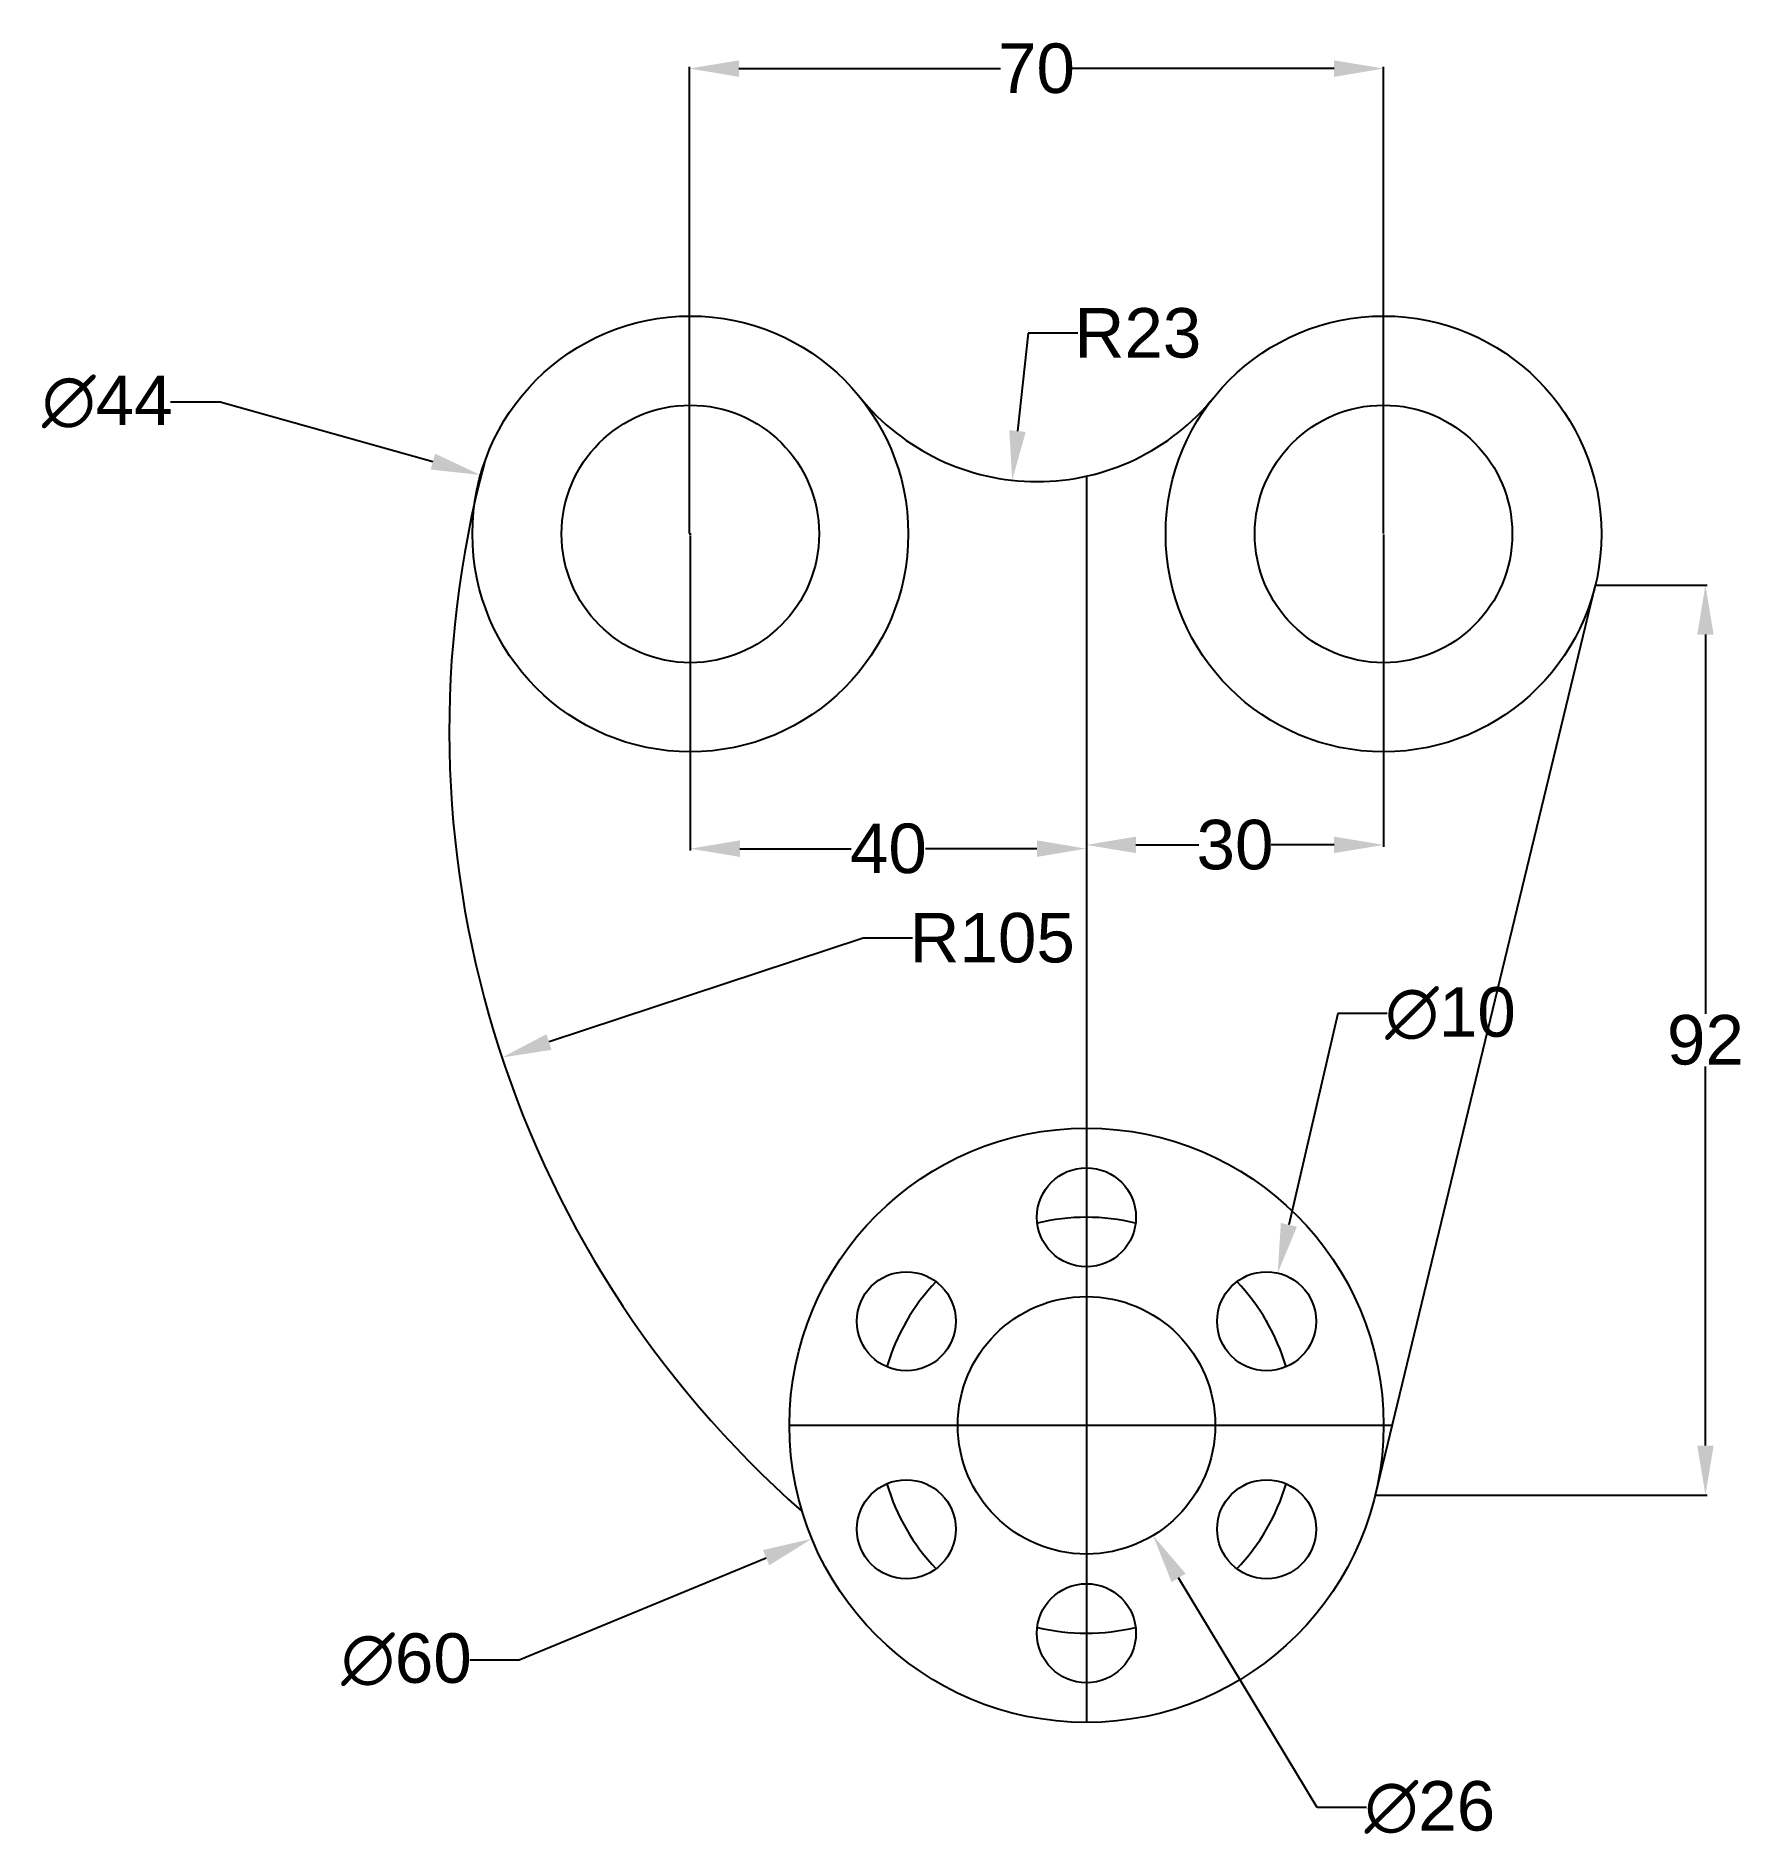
# Model space of a CAD drawing. Header units: millimetres. Extents: x 19 to 191, y 46 to 228.
import ezdxf

# ---------------------------------------------------------------- set-up
doc = ezdxf.new("R2010")
doc.units = ezdxf.units.MM
doc.header["$MEASUREMENT"] = 0
doc.styles.get("Standard").update_dxf_attribs({"font": 'arial.ttf'})
doc.dimstyles.get("Standard").update_dxf_attribs({"dimtxt": 5, "dimasz": 5, "dimexe": 0.18, "dimexo": 0.0625, "dimgap": 0.09, "dimtad": 0, "dimtih": 1, "dimtoh": 1, "dimdec": 0, "dimzin": 0, "dimdsep": 46, "dimtxsty": 'Standard', "dimcen": 0.09, "dimadec": 0, "dimazin": 0, "dimtfac": 1, "dimtdec": 0, "dimtofl": 0, "dimtmove": 0, "dimatfit": 3, "dimfxl": 1, "dimtolj": 1, "dimtzin": 0, "dimarcsym": 0})

# ---------------------------------------------------------------- blocks, each defined once
blk = doc.blocks.new('*U2')
blk.add_circle((0, 0), 5)
blk = doc.blocks.new('*U3')
at = {"color": 0, "linetype": 'ByBlock', "lineweight": -2, "transparency": 16777216}
blk.add_blockref('*U2', (125, 108.5), dxfattribs=at)
for p, rotation in [((106.81, 98), 59.99999999999999), ((143.19, 98), 299.9999999999999), ((106.81, 77), 120), ((143.19, 77), 240), ((125, 66.5), 180)]:
    blk.add_blockref('*U2', p, dxfattribs=dict(at, rotation=rotation))
blk = doc.blocks.new('*D8')
at = {"color": 0, "lineweight": -2, "transparency": 16777216}
for p, q in [((176.45, 172.33), (187.68, 172.33)), ((187.5, 167.33), (187.5, 129.03)), ((187.5, 85.45), (187.5, 123.74)), ((154.22, 80.45), (187.68, 80.45))]:
    blk.add_line(p, q, dxfattribs=at)
at = {"color": 0, "transparency": 16777216}
for points in [[(186.67, 167.33), (188.33, 167.33), (187.5, 172.33)], [(186.67, 85.45), (188.33, 85.45), (187.5, 80.45)]]:
    blk.add_solid(points, dxfattribs=at)
at = {"layer": 'Defpoints', "color": 0, "transparency": 16777216}
for p in [(176.38, 172.33), (154.16, 80.45), (187.5, 80.45)]:
    blk.add_point(p, dxfattribs=at)
at = {"color": 0, "transparency": 16777216, "insert": (187.5, 126.39), "char_height": 5, "attachment_point": 5}
blk.add_mtext('\\A1;92', dxfattribs=at)
blk = doc.blocks.new('*D9')
at = {"color": 0, "lineweight": -2, "transparency": 16777216}
for p, q in [((102.45, 136.7), (70.73, 126.2)), ((107.45, 136.7), (102.45, 136.7))]:
    blk.add_line(p, q, dxfattribs=at)
at = {"color": 0, "transparency": 16777216}
blk.add_solid([(70.47, 126.99), (70.99, 125.41), (65.98, 124.63)], dxfattribs=at)
at = {"layer": 'Defpoints', "color": 0, "transparency": 16777216}
for p in [(165.66, 157.62), (65.98, 124.63)]:
    blk.add_point(p, dxfattribs=at)
at = {"color": 0, "transparency": 16777216, "insert": (115.48, 136.7), "char_height": 5, "attachment_point": 5}
blk.add_mtext('\\A1;R105', dxfattribs=at)
blk = doc.blocks.new('*D10')
at = {"color": 0, "lineweight": -2, "transparency": 16777216}
for p, q in [((119.12, 197.77), (118.04, 187.89)), ((124.12, 197.77), (119.12, 197.77))]:
    blk.add_line(p, q, dxfattribs=at)
at = {"color": 0, "transparency": 16777216}
blk.add_solid([(117.21, 187.98), (118.87, 187.8), (117.5, 182.92)], dxfattribs=at)
at = {"layer": 'Defpoints', "color": 0, "transparency": 16777216}
for p in [(120, 205.78), (117.5, 182.92)]:
    blk.add_point(p, dxfattribs=at)
at = {"color": 0, "transparency": 16777216, "insert": (130.19, 197.77), "char_height": 5, "attachment_point": 5}
blk.add_mtext('\\A1;R23', dxfattribs=at)
blk = doc.blocks.new('*D11')
at = {"color": 0, "lineweight": -2, "transparency": 16777216}
for p, q in [((124.91, 87.5), (125.09, 87.5)), ((125, 87.41), (125, 87.59)), ((67.73, 63.83), (92.65, 74.13)), ((62.73, 63.83), (67.73, 63.83))]:
    blk.add_line(p, q, dxfattribs=at)
at = {"color": 0, "transparency": 16777216}
blk.add_solid([(92.33, 74.9), (92.97, 73.36), (97.27, 76.04)], dxfattribs=at)
at = {"layer": 'Defpoints', "color": 0, "transparency": 16777216}
for p in [(152.73, 98.96), (97.27, 76.04)]:
    blk.add_point(p, dxfattribs=at)
at = {"color": 0, "transparency": 16777216, "insert": (56.34, 63.83), "char_height": 5, "attachment_point": 5}
blk.add_mtext('\\A1;∅60', dxfattribs=at)
blk = doc.blocks.new('*D12')
at = {"color": 0, "lineweight": -2, "transparency": 16777216}
for p, q in [((124.91, 87.5), (125.09, 87.5)), ((125, 87.41), (125, 87.59)), ((148.29, 48.91), (134.3, 72.09)), ((153.29, 48.91), (148.29, 48.91))]:
    blk.add_line(p, q, dxfattribs=at)
at = {"color": 0, "transparency": 16777216}
blk.add_solid([(135.02, 72.52), (133.59, 71.66), (131.72, 76.37)], dxfattribs=at)
at = {"layer": 'Defpoints', "color": 0, "transparency": 16777216}
for p in [(118.28, 98.63), (131.72, 76.37)]:
    blk.add_point(p, dxfattribs=at)
at = {"color": 0, "transparency": 16777216, "insert": (159.68, 48.91), "char_height": 5, "attachment_point": 5}
blk.add_mtext('\\A1;∅26', dxfattribs=at)
blk = doc.blocks.new('*D13')
at = {"color": 0, "lineweight": -2, "transparency": 16777216}
for p, q in [((150.38, 129.07), (145.44, 107.74)), ((155.38, 129.07), (150.38, 129.07)), ((143.1, 98), (143.28, 98)), ((143.19, 97.91), (143.19, 98.09))]:
    blk.add_line(p, q, dxfattribs=at)
at = {"color": 0, "transparency": 16777216}
blk.add_solid([(144.63, 107.93), (146.25, 107.55), (144.31, 102.87)], dxfattribs=at)
at = {"layer": 'Defpoints', "color": 0, "transparency": 16777216}
for p in [(144.31, 102.87), (142.06, 93.13)]:
    blk.add_point(p, dxfattribs=at)
at = {"color": 0, "transparency": 16777216, "insert": (161.76, 129.07), "char_height": 5, "attachment_point": 5}
blk.add_mtext('\\A1;∅10', dxfattribs=at)
blk = doc.blocks.new('*D14')
at = {"color": 0, "lineweight": -2, "transparency": 16777216}
for p, q in [((32.52, 190.83), (37.52, 190.83)), ((37.52, 190.83), (59, 184.8)), ((84.91, 177.5), (85.09, 177.5)), ((85, 177.41), (85, 177.59))]:
    blk.add_line(p, q, dxfattribs=at)
at = {"color": 0, "transparency": 16777216}
blk.add_solid([(59.23, 185.6), (58.78, 184), (63.82, 183.45)], dxfattribs=at)
at = {"layer": 'Defpoints', "color": 0, "transparency": 16777216}
for p in [(63.82, 183.45), (106.18, 171.55)]:
    blk.add_point(p, dxfattribs=at)
at = {"color": 0, "transparency": 16777216, "insert": (26.13, 190.83), "char_height": 5, "attachment_point": 5}
blk.add_mtext('\\A1;∅44', dxfattribs=at)
blk = doc.blocks.new('*D15')
at = {"color": 0, "lineweight": -2, "transparency": 16777216}
for p, q in [((84.91, 177.56), (84.91, 224.67)), ((89.91, 224.49), (116.31, 224.49)), ((150, 224.49), (123.6, 224.49)), ((155, 177.56), (155, 224.67))]:
    blk.add_line(p, q, dxfattribs=at)
at = {"color": 0, "transparency": 16777216}
for points in [[(89.91, 225.32), (89.91, 223.65), (84.91, 224.49)], [(150, 225.32), (150, 223.65), (155, 224.49)]]:
    blk.add_solid(points, dxfattribs=at)
at = {"layer": 'Defpoints', "color": 0, "transparency": 16777216}
for p in [(155, 224.49), (84.91, 177.5), (155, 177.5)]:
    blk.add_point(p, dxfattribs=at)
at = {"color": 0, "transparency": 16777216, "insert": (119.95, 224.49), "char_height": 5, "attachment_point": 5}
blk.add_mtext('\\A1;70', dxfattribs=at)
blk = doc.blocks.new('*D16')
at = {"color": 0, "lineweight": -2, "transparency": 16777216}
for p, q in [((85, 177.35), (85, 145.54)), ((125, 166.48), (125, 145.54)), ((90, 145.72), (101.24, 145.72)), ((120, 145.72), (108.76, 145.72))]:
    blk.add_line(p, q, dxfattribs=at)
at = {"color": 0, "transparency": 16777216}
for points in [[(90, 146.56), (90, 144.89), (85, 145.72)], [(120, 146.56), (120, 144.89), (125, 145.72)]]:
    blk.add_solid(points, dxfattribs=at)
at = {"layer": 'Defpoints', "color": 0, "transparency": 16777216}
for p in [(85, 177.41), (125, 166.54), (125, 145.72)]:
    blk.add_point(p, dxfattribs=at)
at = {"color": 0, "transparency": 16777216, "insert": (105, 145.72), "char_height": 5, "attachment_point": 5}
blk.add_mtext('\\A1;40', dxfattribs=at)
blk = doc.blocks.new('*D17')
at = {"color": 0, "lineweight": -2, "transparency": 16777216}
for p, q in [((155, 177.44), (155, 145.92)), ((125, 155.95), (125, 145.92)), ((130, 146.1), (136.34, 146.1)), ((150, 146.1), (143.66, 146.1))]:
    blk.add_line(p, q, dxfattribs=at)
at = {"color": 0, "transparency": 16777216}
for points in [[(130, 146.94), (130, 145.27), (125, 146.1)], [(150, 146.94), (150, 145.27), (155, 146.1)]]:
    blk.add_solid(points, dxfattribs=at)
at = {"layer": 'Defpoints', "color": 0, "transparency": 16777216}
for p in [(155, 177.5), (125, 156.01), (125, 146.1)]:
    blk.add_point(p, dxfattribs=at)
at = {"color": 0, "transparency": 16777216, "insert": (140, 146.1), "char_height": 5, "attachment_point": 5}
blk.add_mtext('\\A1;30', dxfattribs=at)

msp = doc.modelspace()

# ---------------------------------------------------------------- linework, layer by layer
for p, q in [((125, 183.33), (125, 57.5)), ((176.38, 172.33), (154.16, 80.45)), ((95, 87.5), (155.87, 87.5))]:
    msp.add_line(p, q)
for centre, radius in [((85, 177.5), 22), ((155, 177.5), 22), ((85, 177.5), 13), ((155, 177.5), 13), ((125, 87.5), 30), ((125, 87.5), 13)]:
    msp.add_circle(centre, radius)
for centre, radius, start, end in [((120, 205.78), 23, 218.9424, 321.0576), ((165.66, 157.62), 105, 165.0434, 228.6456), ((125, 87.5), 21, 76.3257, 103.6743), ((125, 87.5), 21, 136.3257, 163.6743), ((125, 87.5), 21, 16.3257, 43.6743), ((125, 87.5), 21, 196.3257, 223.6743), ((125, 87.5), 21, 316.3257, 343.6743), ((125, 87.5), 21, 256.3257, 283.6743)]:
    msp.add_arc(centre, radius, start, end)

# ---------------------------------------------------------------- block references
msp.add_blockref('*U3', (0, 0))

# ---------------------------------------------------------------- dimensions: what is measured, and where the dimension line sits
for base, p1, p2, picture, middle in [((155, 224.49), (84.91, 177.5), (155, 177.5), '*D15', (119.95, 224.49)), ((125, 145.72), (85, 177.41), (125, 166.54), '*D16', (105, 145.72)), ((125, 146.1), (155, 177.5), (125, 156.01), '*D17', (140, 146.1))]:
    dim = msp.add_linear_dim(base=base, p1=p1, p2=p2, dimstyle='Standard')
    dim.commit()
    dim.dimension.update_dxf_attribs({"geometry": picture, "text_midpoint": middle})
for center, mpoint, picture, middle in [((120, 205.78), (117.5, 182.92), '*D10', (130.19, 197.77)), ((165.66, 157.62), (65.98, 124.63), '*D9', (115.48, 136.7))]:
    dim = msp.add_radius_dim(center=center, mpoint=mpoint, dimstyle='Standard')
    dim.commit()
    dim.dimension.update_dxf_attribs({"geometry": picture, "text_midpoint": middle, "dimtype": 164})
for p1, p2, picture, middle in [((106.18, 171.55), (63.82, 183.45), '*D14', (26.13, 190.83)), ((142.06, 93.13), (144.31, 102.87), '*D13', (161.76, 129.07)), ((152.73, 98.96), (97.27, 76.04), '*D11', (56.34, 63.83)), ((118.28, 98.63), (131.72, 76.37), '*D12', (159.68, 48.91))]:
    dim = msp.add_diameter_dim_2p(p1=p1, p2=p2, dimstyle='Standard')
    dim.commit()
    dim.dimension.update_dxf_attribs({"geometry": picture, "text_midpoint": middle, "dimtype": 163})
dim = msp.add_linear_dim(base=(187.5, 80.45), p1=(176.38, 172.33), p2=(154.16, 80.45), angle=90, dimstyle='Standard')
dim.commit()
dim.dimension.update_dxf_attribs({"geometry": '*D8', "text_midpoint": (187.5, 126.39)})

doc.saveas('drawing.dxf')
